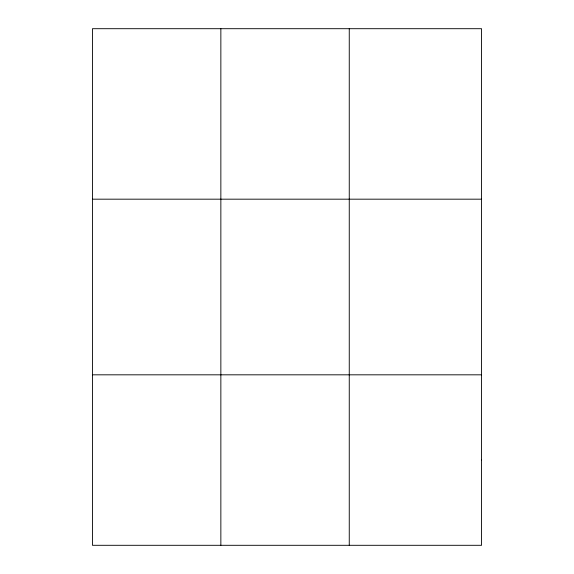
<?xml version="1.0" encoding="UTF-8"?>
<svg xmlns="http://www.w3.org/2000/svg" width="574" height="574" viewBox="0 0 574 574"><rect width="100%" height="100%" fill="white"/><g stroke="black" fill="none" stroke-linecap="round" stroke-linejoin="round"><path stroke-width="0.86" d="M220.854 545.3L220.854 28.7M349.257 545.3L349.257 28.7M92.45 199.178L481.55 199.178M92.45 374.822L481.55 374.822M481.55 460.061L481.55 545.3L92.45 545.3L92.45 28.7L481.55 28.7L481.55 460.061"/></g></svg>
